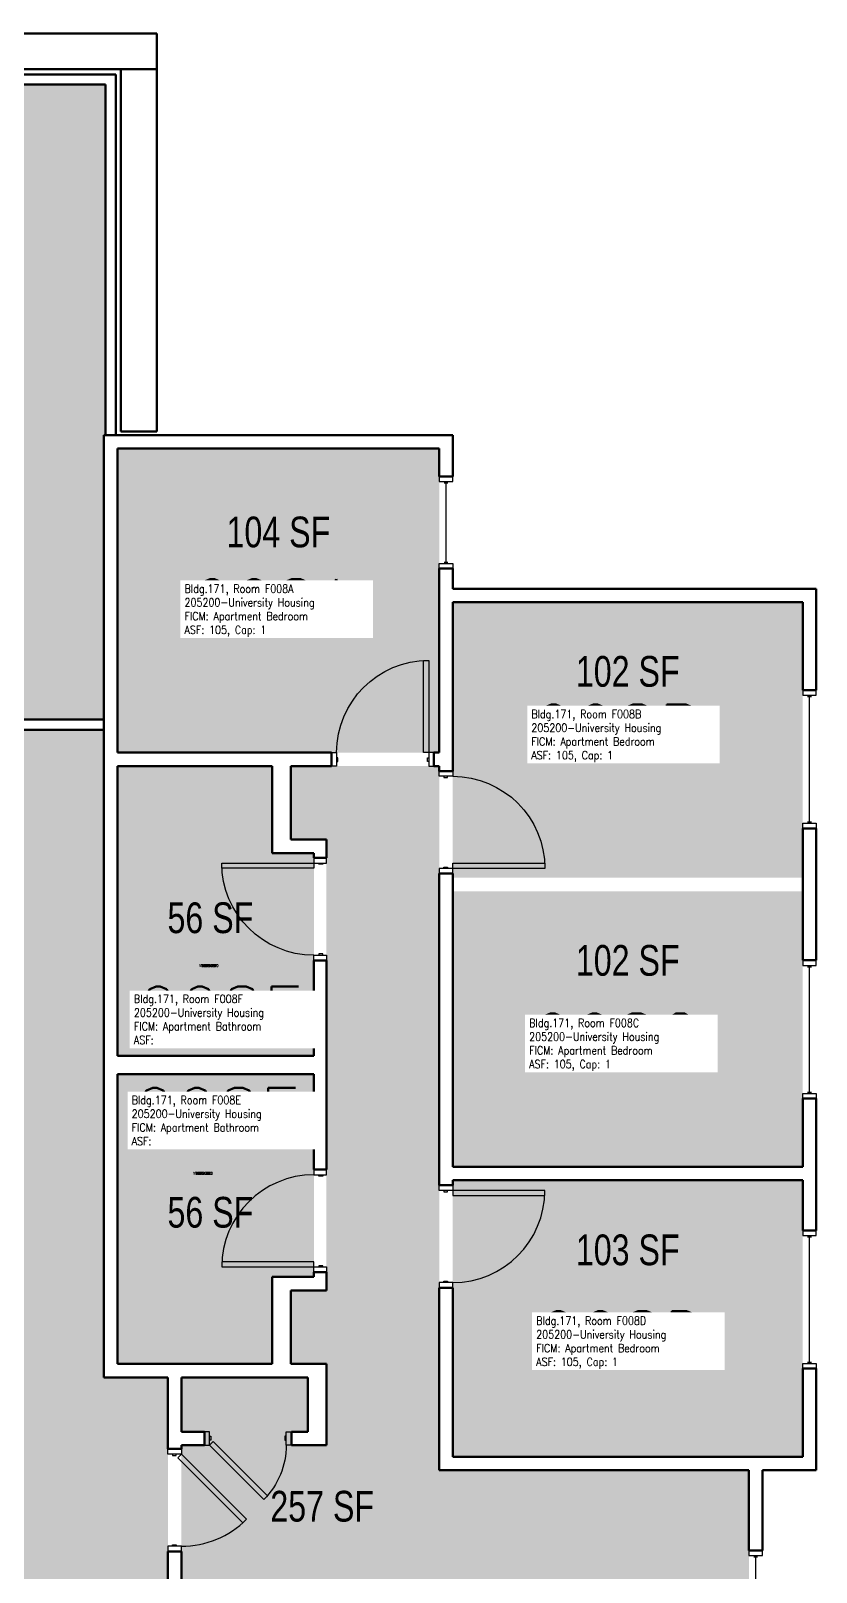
# Model space of a CAD drawing. Header units: inches. Extents: x -171 to 1720, y -75 to 1676.
# Drawn here: x 1335 to 1642, y 1054 to 1656 of the extents above; entities that cross this region are included whole.
import ezdxf
from ezdxf.enums import TextEntityAlignment as Align

# ---------------------------------------------------------------- set-up
doc = ezdxf.new("R2010")
doc.units = ezdxf.units.IN
doc.header["$LTSCALE"] = 96
doc.header["$MEASUREMENT"] = 0
for name, color, linetype in [('A-DOOR', 2, 'Continuous'), ('A-GLAZ', 1, 'Continuous'), ('A-IDEN-RNUM', 7, 'Continuous'), ('A-IDEN-SNUM', 4, 'Continuous'), ('A-IDEN-VNUM', 4, 'Continuous'), ('AREA-TEXT', 3, 'Continuous'), ('Rooms-Category-Color', 7, 'Continuous'), ('Rooms-College-Color', 7, 'Continuous'), ('Rooms-Department-Color', 7, 'Continuous'), ('Rooms-Division-Color', 7, 'Continuous'), ('Rooms-Information', 7, 'Continuous')]:
    doc.layers.add(name, color=color, linetype=linetype)
doc.layers.add('A-Wall', color=5, linetype='Continuous', lineweight=50)
doc.styles.add('AREA', font='arial.ttf', dxfattribs={"width": 0.75, "height": 12})
doc.styles.add('ROOMSNUMBER', font='txt.shx', dxfattribs={"height": 0.03})
doc.styles.add('ROOMVNUMBER', font='simplex.shx', dxfattribs={"width": 0.85})

msp = doc.modelspace()

# ---------------------------------------------------------------- hatches: boundary and pattern name
h = msp.add_hatch()
h.set_pattern_fill('ANSI31', color=256, angle=-90, style=0)
h.set_pattern_definition([(315, (2014.96835, 1557.48048), (0.088388348, 0.088388348), [])])
h.paths.add_polyline_path([(1431.02, 1226.01), (1431.02, 1167.28), (1421.81, 1167.28), (1421.81, 1226.01)], flags=9)
at = {"layer": 'Rooms-Category-Color', "true_color": 0x728ef3}
for points in [[(737.25, 1387.12), (1363.87, 1387.12), (1364.5, 1635.12), (1227.75, 1635.12), (1227.75, 1514.12), (1223.75, 1514.12), (1223.75, 1656.12), (1114.5, 1656.12), (1114.5, 1514.12), (1110.5, 1514.12), (1110.5, 1656.12), (1001.62, 1656.12), (1001.62, 1514.12), (997.62, 1514.12), (997.62, 1656.12), (888.75, 1656.12), (888.75, 1514.12), (828.75, 1514.12), (828.75, 1478.12), (737.25, 1478.12)], [(1369.12, 1492.99), (1494.87, 1493), (1494.87, 1374.25), (1369.12, 1374.25)], [(1636.87, 1325.37), (1636.87, 1433), (1500.12, 1433), (1500.14, 1325.36), (1636.43, 1325.36)], [(1445.87, 1334.99), (1445.87, 1255.86), (1369.12, 1255.86), (1369.12, 1368.99), (1429.62, 1369), (1429.62, 1335)], [(1615.87, 958.5), (1615.87, 1094), (1494.87, 1094), (1494.87, 1369), (1436.87, 1369), (1436.87, 1339.87), (1450.75, 1339.87), (1450.75, 1164.22), (1436.87, 1164.22), (1436.87, 1135.47), (1450.75, 1135.47), (1450.75, 1103.77), (1437.12, 1103.77), (1437.12, 1109.02), (1443.5, 1109.02), (1443.5, 1130.22), (1394.12, 1130.22), (1394.12, 1109.02), (1403.12, 1109.02), (1403.12, 1103.77), (1394.12, 1103.77), (1394.12, 1042.64), (1484.62, 1042.64), (1484.62, 972.5), (1499.25, 972.5), (1499.25, 958.5)], [(1636.87, 1320.12), (1636.87, 1212.5), (1500.14, 1212.49), (1500.12, 1320.12), (1636.43, 1320.11)], [(1369.12, 1248.59), (1369.12, 1135.47), (1429.62, 1135.47), (1429.62, 1169.47), (1445.87, 1169.47), (1445.87, 1248.61)], [(1636.87, 1207.25), (1636.87, 1099.25), (1500.12, 1099.25), (1500.12, 1207.25), (1636.43, 1207.24)]]:
    msp.add_hatch(color=171, dxfattribs=at).paths.add_polyline_path(points)
at = {"layer": 'Rooms-Category-Color', "true_color": 0xadadad}
for points in [[(185.13, 1383.12), (720.25, 1383.12), (720.25, 1383.12), (733.25, 1383.12), (733.25, 1372.5), (737.25, 1372.5), (737.25, 1374), (777.25, 1374), (777.25, 1368.75), (785.25, 1368.75), (785.25, 1382.81), (1363.87, 1383.12), (1363.87, 1322.5), (1138.87, 1322.5), (1138.87, 1202.75), (1051.88, 1202.75), (1051.88, 1322.5), (935.89, 1322.5), (935.89, 1286.5), (785.25, 1286.5), (785.25, 1300.25), (777.25, 1300.25), (777.25, 1295), (737.25, 1295), (737.25, 1296.5), (733.25, 1296.5), (733.25, 1286.47), (622.11, 1286.5), (622.11, 1322.5), (185.13, 1322.5)], [(1363.87, 211), (1303.87, 211), (1303.87, 332.39), (1278.87, 332.39), (1278.87, 414.72), (1303.87, 414.72), (1303.87, 1145.53), (1303.87, 1145.53), (1303.87, 1227.86), (1303.87, 1227.86), (1303.87, 1322.5), (1363.87, 1322.5), (1363.87, 1130.22), (1388.87, 1130.22), (1388.87, 1047.89), (1363.87, 1047.89), (1363.87, 863.86), (1388.87, 863.86), (1388.87, 781.53), (1363.87, 781.53), (1363.87, 353.5), (1363.25, 353.5), (1363.25, 244), (1363.87, 244), (1363.87, 243)]]:
    msp.add_hatch(color=253, dxfattribs=at).paths.add_polyline_path(points)
at = {"layer": 'Rooms-College-Color', "true_color": 0xadadad}
for points in [[(737.25, 1387.12), (1363.87, 1387.12), (1364.5, 1635.12), (1227.75, 1635.12), (1227.75, 1514.12), (1223.75, 1514.12), (1223.75, 1656.12), (1114.5, 1656.12), (1114.5, 1514.12), (1110.5, 1514.12), (1110.5, 1656.12), (1001.62, 1656.12), (1001.62, 1514.12), (997.62, 1514.12), (997.62, 1656.12), (888.75, 1656.12), (888.75, 1514.12), (828.75, 1514.12), (828.75, 1478.12), (737.25, 1478.12)], [(1369.12, 1492.99), (1494.87, 1493), (1494.87, 1374.25), (1369.12, 1374.25)], [(1636.87, 1325.37), (1636.87, 1433), (1500.12, 1433), (1500.14, 1325.36), (1636.43, 1325.36)], [(185.13, 1383.12), (720.25, 1383.12), (720.25, 1383.12), (733.25, 1383.12), (733.25, 1372.5), (737.25, 1372.5), (737.25, 1374), (777.25, 1374), (777.25, 1368.75), (785.25, 1368.75), (785.25, 1382.81), (1363.87, 1383.12), (1363.87, 1322.5), (1138.87, 1322.5), (1138.87, 1202.75), (1051.88, 1202.75), (1051.88, 1322.5), (935.89, 1322.5), (935.89, 1286.5), (785.25, 1286.5), (785.25, 1300.25), (777.25, 1300.25), (777.25, 1295), (737.25, 1295), (737.25, 1296.5), (733.25, 1296.5), (733.25, 1286.47), (622.11, 1286.5), (622.11, 1322.5), (185.13, 1322.5)], [(1445.87, 1334.99), (1445.87, 1255.86), (1369.12, 1255.86), (1369.12, 1368.99), (1429.62, 1369), (1429.62, 1335)], [(1615.87, 958.5), (1615.87, 1094), (1494.87, 1094), (1494.87, 1369), (1436.87, 1369), (1436.87, 1339.87), (1450.75, 1339.87), (1450.75, 1164.22), (1436.87, 1164.22), (1436.87, 1135.47), (1450.75, 1135.47), (1450.75, 1103.77), (1437.12, 1103.77), (1437.12, 1109.02), (1443.5, 1109.02), (1443.5, 1130.22), (1394.12, 1130.22), (1394.12, 1109.02), (1403.12, 1109.02), (1403.12, 1103.77), (1394.12, 1103.77), (1394.12, 1042.64), (1484.62, 1042.64), (1484.62, 972.5), (1499.25, 972.5), (1499.25, 958.5)], [(1363.87, 211), (1303.87, 211), (1303.87, 332.39), (1278.87, 332.39), (1278.87, 414.72), (1303.87, 414.72), (1303.87, 1145.53), (1303.87, 1145.53), (1303.87, 1227.86), (1303.87, 1227.86), (1303.87, 1322.5), (1363.87, 1322.5), (1363.87, 1130.22), (1388.87, 1130.22), (1388.87, 1047.89), (1363.87, 1047.89), (1363.87, 863.86), (1388.87, 863.86), (1388.87, 781.53), (1363.87, 781.53), (1363.87, 353.5), (1363.25, 353.5), (1363.25, 244), (1363.87, 244), (1363.87, 243)], [(1636.87, 1320.12), (1636.87, 1212.5), (1500.14, 1212.49), (1500.12, 1320.12), (1636.43, 1320.11)], [(1369.12, 1248.59), (1369.12, 1135.47), (1429.62, 1135.47), (1429.62, 1169.47), (1445.87, 1169.47), (1445.87, 1248.61)], [(1636.87, 1207.25), (1636.87, 1099.25), (1500.12, 1099.25), (1500.12, 1207.25), (1636.43, 1207.24)]]:
    msp.add_hatch(color=253, dxfattribs=at).paths.add_polyline_path(points)
at = {"layer": 'Rooms-Department-Color', "true_color": 0x604aed}
for points in [[(737.25, 1387.12), (1363.87, 1387.12), (1364.5, 1635.12), (1227.75, 1635.12), (1227.75, 1514.12), (1223.75, 1514.12), (1223.75, 1656.12), (1114.5, 1656.12), (1114.5, 1514.12), (1110.5, 1514.12), (1110.5, 1656.12), (1001.62, 1656.12), (1001.62, 1514.12), (997.62, 1514.12), (997.62, 1656.12), (888.75, 1656.12), (888.75, 1514.12), (828.75, 1514.12), (828.75, 1478.12), (737.25, 1478.12)], [(1369.12, 1492.99), (1494.87, 1493), (1494.87, 1374.25), (1369.12, 1374.25)], [(1636.87, 1325.37), (1636.87, 1433), (1500.12, 1433), (1500.14, 1325.36), (1636.43, 1325.36)], [(1445.87, 1334.99), (1445.87, 1255.86), (1369.12, 1255.86), (1369.12, 1368.99), (1429.62, 1369), (1429.62, 1335)], [(1615.87, 958.5), (1615.87, 1094), (1494.87, 1094), (1494.87, 1369), (1436.87, 1369), (1436.87, 1339.87), (1450.75, 1339.87), (1450.75, 1164.22), (1436.87, 1164.22), (1436.87, 1135.47), (1450.75, 1135.47), (1450.75, 1103.77), (1437.12, 1103.77), (1437.12, 1109.02), (1443.5, 1109.02), (1443.5, 1130.22), (1394.12, 1130.22), (1394.12, 1109.02), (1403.12, 1109.02), (1403.12, 1103.77), (1394.12, 1103.77), (1394.12, 1042.64), (1484.62, 1042.64), (1484.62, 972.5), (1499.25, 972.5), (1499.25, 958.5)], [(1636.87, 1320.12), (1636.87, 1212.5), (1500.14, 1212.49), (1500.12, 1320.12), (1636.43, 1320.11)], [(1369.12, 1248.59), (1369.12, 1135.47), (1429.62, 1135.47), (1429.62, 1169.47), (1445.87, 1169.47), (1445.87, 1248.61)], [(1636.87, 1207.25), (1636.87, 1099.25), (1500.12, 1099.25), (1500.12, 1207.25), (1636.43, 1207.24)]]:
    msp.add_hatch(color=173, dxfattribs=at).paths.add_polyline_path(points)
at = {"layer": 'Rooms-Department-Color', "true_color": 0xacacac}
for points in [[(185.13, 1383.12), (720.25, 1383.12), (720.25, 1383.12), (733.25, 1383.12), (733.25, 1372.5), (737.25, 1372.5), (737.25, 1374), (777.25, 1374), (777.25, 1368.75), (785.25, 1368.75), (785.25, 1382.81), (1363.87, 1383.12), (1363.87, 1322.5), (1138.87, 1322.5), (1138.87, 1202.75), (1051.88, 1202.75), (1051.88, 1322.5), (935.89, 1322.5), (935.89, 1286.5), (785.25, 1286.5), (785.25, 1300.25), (777.25, 1300.25), (777.25, 1295), (737.25, 1295), (737.25, 1296.5), (733.25, 1296.5), (733.25, 1286.47), (622.11, 1286.5), (622.11, 1322.5), (185.13, 1322.5)], [(1363.87, 211), (1303.87, 211), (1303.87, 332.39), (1278.87, 332.39), (1278.87, 414.72), (1303.87, 414.72), (1303.87, 1145.53), (1303.87, 1145.53), (1303.87, 1227.86), (1303.87, 1227.86), (1303.87, 1322.5), (1363.87, 1322.5), (1363.87, 1130.22), (1388.87, 1130.22), (1388.87, 1047.89), (1363.87, 1047.89), (1363.87, 863.86), (1388.87, 863.86), (1388.87, 781.53), (1363.87, 781.53), (1363.87, 353.5), (1363.25, 353.5), (1363.25, 244), (1363.87, 244), (1363.87, 243)]]:
    msp.add_hatch(color=253, dxfattribs=at).paths.add_polyline_path(points)
at = {"layer": 'Rooms-Division-Color', "true_color": 0x604aed}
for points in [[(737.25, 1387.12), (1363.87, 1387.12), (1364.5, 1635.12), (1227.75, 1635.12), (1227.75, 1514.12), (1223.75, 1514.12), (1223.75, 1656.12), (1114.5, 1656.12), (1114.5, 1514.12), (1110.5, 1514.12), (1110.5, 1656.12), (1001.62, 1656.12), (1001.62, 1514.12), (997.62, 1514.12), (997.62, 1656.12), (888.75, 1656.12), (888.75, 1514.12), (828.75, 1514.12), (828.75, 1478.12), (737.25, 1478.12)], [(1369.12, 1492.99), (1494.87, 1493), (1494.87, 1374.25), (1369.12, 1374.25)], [(1636.87, 1325.37), (1636.87, 1433), (1500.12, 1433), (1500.14, 1325.36), (1636.43, 1325.36)], [(1445.87, 1334.99), (1445.87, 1255.86), (1369.12, 1255.86), (1369.12, 1368.99), (1429.62, 1369), (1429.62, 1335)], [(1615.87, 958.5), (1615.87, 1094), (1494.87, 1094), (1494.87, 1369), (1436.87, 1369), (1436.87, 1339.87), (1450.75, 1339.87), (1450.75, 1164.22), (1436.87, 1164.22), (1436.87, 1135.47), (1450.75, 1135.47), (1450.75, 1103.77), (1437.12, 1103.77), (1437.12, 1109.02), (1443.5, 1109.02), (1443.5, 1130.22), (1394.12, 1130.22), (1394.12, 1109.02), (1403.12, 1109.02), (1403.12, 1103.77), (1394.12, 1103.77), (1394.12, 1042.64), (1484.62, 1042.64), (1484.62, 972.5), (1499.25, 972.5), (1499.25, 958.5)], [(1636.87, 1320.12), (1636.87, 1212.5), (1500.14, 1212.49), (1500.12, 1320.12), (1636.43, 1320.11)], [(1369.12, 1248.59), (1369.12, 1135.47), (1429.62, 1135.47), (1429.62, 1169.47), (1445.87, 1169.47), (1445.87, 1248.61)], [(1636.87, 1207.25), (1636.87, 1099.25), (1500.12, 1099.25), (1500.12, 1207.25), (1636.43, 1207.24)]]:
    msp.add_hatch(color=173, dxfattribs=at).paths.add_polyline_path(points)
at = {"layer": 'Rooms-Division-Color', "true_color": 0xadadad}
for points in [[(185.13, 1383.12), (720.25, 1383.12), (720.25, 1383.12), (733.25, 1383.12), (733.25, 1372.5), (737.25, 1372.5), (737.25, 1374), (777.25, 1374), (777.25, 1368.75), (785.25, 1368.75), (785.25, 1382.81), (1363.87, 1383.12), (1363.87, 1322.5), (1138.87, 1322.5), (1138.87, 1202.75), (1051.88, 1202.75), (1051.88, 1322.5), (935.89, 1322.5), (935.89, 1286.5), (785.25, 1286.5), (785.25, 1300.25), (777.25, 1300.25), (777.25, 1295), (737.25, 1295), (737.25, 1296.5), (733.25, 1296.5), (733.25, 1286.47), (622.11, 1286.5), (622.11, 1322.5), (185.13, 1322.5)], [(1363.87, 211), (1303.87, 211), (1303.87, 332.39), (1278.87, 332.39), (1278.87, 414.72), (1303.87, 414.72), (1303.87, 1145.53), (1303.87, 1145.53), (1303.87, 1227.86), (1303.87, 1227.86), (1303.87, 1322.5), (1363.87, 1322.5), (1363.87, 1130.22), (1388.87, 1130.22), (1388.87, 1047.89), (1363.87, 1047.89), (1363.87, 863.86), (1388.87, 863.86), (1388.87, 781.53), (1363.87, 781.53), (1363.87, 353.5), (1363.25, 353.5), (1363.25, 244), (1363.87, 244), (1363.87, 243)]]:
    msp.add_hatch(color=253, dxfattribs=at).paths.add_polyline_path(points)

# ---------------------------------------------------------------- linework, layer by layer
at = {"layer": 'A-DOOR'}
for points in [[(1490.75, 1374.25), (1488.75, 1374.25), (1488.75, 1410.25), (1490.75, 1410.25)], [(1454.75, 1369), (1452.75, 1369), (1452.75, 1374.25), (1454.75, 1374.25)], [(1490.75, 1369), (1492.75, 1369), (1492.75, 1374.25), (1490.75, 1374.25)], [(1454.75, 1370.75), (1455.25, 1370.75), (1455.25, 1372.25), (1454.75, 1372.25)], [(1490.75, 1370.75), (1490.25, 1370.75), (1490.25, 1372.25), (1490.75, 1372.25)], [(1494.87, 1365), (1494.87, 1367), (1500.12, 1367), (1500.12, 1365)], [(1496.62, 1365), (1496.62, 1364.5), (1498.12, 1364.5), (1498.12, 1365)], [(1445.87, 1331.11), (1445.87, 1329.11), (1409.87, 1329.11), (1409.87, 1331.11)], [(1450.75, 1331.11), (1450.75, 1333.11), (1445.87, 1333.11), (1445.87, 1331.11)], [(1449.37, 1331.11), (1449.37, 1330.61), (1447.87, 1330.61), (1447.87, 1331.11)], [(1500.12, 1329), (1500.12, 1331), (1536.12, 1331), (1536.12, 1329)], [(1494.87, 1329), (1494.87, 1327), (1500.12, 1327), (1500.12, 1329)], [(1496.62, 1329), (1496.62, 1329.5), (1498.12, 1329.5), (1498.12, 1329)], [(1450.75, 1295.11), (1450.75, 1293.11), (1445.87, 1293.11), (1445.87, 1295.11)], [(1449.37, 1295.11), (1449.37, 1295.61), (1447.87, 1295.61), (1447.87, 1295.11)], [(1450.75, 1209.36), (1450.75, 1211.36), (1445.87, 1211.36), (1445.87, 1209.36)], [(1449.37, 1209.36), (1449.37, 1208.86), (1447.87, 1208.86), (1447.87, 1209.36)], [(1494.87, 1203.25), (1494.87, 1205.25), (1500.12, 1205.25), (1500.12, 1203.25)], [(1496.62, 1203.25), (1496.62, 1202.75), (1498.12, 1202.75), (1498.12, 1203.25)], [(1500.12, 1203.25), (1500.12, 1201.25), (1536.12, 1201.25), (1536.12, 1203.25)], [(1445.87, 1173.36), (1445.87, 1175.36), (1409.87, 1175.36), (1409.87, 1173.36)], [(1449.37, 1173.36), (1449.37, 1173.86), (1447.87, 1173.86), (1447.87, 1173.36)], [(1450.75, 1173.36), (1450.75, 1171.36), (1445.87, 1171.36), (1445.87, 1173.36)], [(1494.87, 1167.25), (1494.87, 1165.25), (1500.12, 1165.25), (1500.12, 1167.25)], [(1496.62, 1167.25), (1496.62, 1167.75), (1498.12, 1167.75), (1498.12, 1167.25)], [(1405.08, 1109.02), (1403.08, 1109.02), (1403.08, 1103.77), (1405.08, 1103.77)], [(1435.08, 1109.02), (1437.08, 1109.02), (1437.08, 1103.77), (1435.08, 1103.77)], [(1388.87, 1100.28), (1388.87, 1102.28), (1394.12, 1102.28), (1394.12, 1100.28)], [(1405.08, 1107.27), (1405.58, 1107.27), (1405.58, 1105.77), (1405.08, 1105.77)], [(1405.08, 1103.77), (1406.49, 1105.18), (1427.7, 1083.97), (1426.29, 1082.55)], [(1435.08, 1107.27), (1434.58, 1107.27), (1434.58, 1105.77), (1435.08, 1105.77)], [(1390.62, 1100.28), (1390.62, 1099.78), (1392.12, 1099.78), (1392.12, 1100.28)], [(1394.12, 1100.28), (1392.71, 1098.87), (1418.17, 1073.41), (1419.58, 1074.82)], [(1388.87, 1064.28), (1388.87, 1062.28), (1394.12, 1062.28), (1394.12, 1064.28)], [(1390.62, 1064.28), (1390.62, 1064.78), (1392.12, 1064.78), (1392.12, 1064.28)]]:
    msp.add_lwpolyline(points, close=True, dxfattribs=at)
at = {"layer": 'A-DOOR', "extrusion": (0, 0, -1)}
for centre, radius, start, end in [((-1490.75, 1374.25), 36, 0, 90), ((-1500.12, 1329), 36, 90, 180), ((-1445.87, 1331.11), 36, 270, 0), ((-1405.08, 1103.77), 30, 180, 225)]:
    msp.add_arc(centre, radius, start, end, dxfattribs=at)
at = {"layer": 'A-DOOR'}
for centre, start, end in [((1445.87, 1173.36), 90, 180), ((1500.12, 1203.25), 270, 0), ((1394.12, 1100.28), 270, 315)]:
    msp.add_arc(centre, 36, start, end, dxfattribs=at)
at = {"layer": 'A-GLAZ'}
for p, q in [((1496.75, 1479.62), (1498.25, 1479.62)), ((1497.5, 1448.62), (1497.5, 1479.62)), ((1496.75, 1448.62), (1498.25, 1448.62)), ((1638.75, 1396.15), (1640.25, 1396.15)), ((1639.5, 1347.15), (1639.5, 1396.15)), ((1638.75, 1347.15), (1640.25, 1347.15)), ((1638.75, 1290.62), (1640.25, 1290.62)), ((1639.5, 1241.62), (1639.5, 1290.62)), ((1638.75, 1241.62), (1640.25, 1241.62)), ((1638.75, 1185.15), (1640.25, 1185.15)), ((1639.5, 1136.15), (1639.5, 1185.15)), ((1638.75, 1136.15), (1640.25, 1136.15)), ((1617.75, 1060.11), (1619.25, 1060.11)), ((1618.5, 993.11), (1618.5, 1060.11))]:
    msp.add_line(p, q, dxfattribs=at)
for points in [[(1500.12, 1480.12), (1500.12, 1482.12), (1494.87, 1482.12), (1494.87, 1480.12)], [(1500.12, 1448.12), (1500.12, 1446.12), (1494.87, 1446.12), (1494.87, 1448.12)], [(1642.12, 1396.65), (1642.12, 1398.65), (1636.87, 1398.65), (1636.87, 1396.65)], [(1642.12, 1346.65), (1642.12, 1344.65), (1636.87, 1344.65), (1636.87, 1346.65)], [(1642.12, 1291.12), (1642.12, 1293.12), (1636.87, 1293.12), (1636.87, 1291.12)], [(1642.12, 1241.12), (1642.12, 1239.12), (1636.87, 1239.12), (1636.87, 1241.12)], [(1642.12, 1185.65), (1642.12, 1187.65), (1636.87, 1187.65), (1636.87, 1185.65)], [(1642.12, 1135.65), (1642.12, 1133.65), (1636.87, 1133.65), (1636.87, 1135.65)], [(1621.12, 1060.61), (1621.12, 1062.61), (1615.87, 1062.61), (1615.87, 1060.61)]]:
    msp.add_lwpolyline(points, close=True, dxfattribs=at)
at = {"layer": 'A-Wall'}
for p, q in [((1384.5, 1655.12), (1243.75, 1655.12)), ((1384.5, 1499.62), (1384.5, 1655.12)), ((1368.5, 1639.12), (1227.75, 1639.12)), ((1229.75, 1641.12), (1370.5, 1641.12)), ((1368.5, 1498.25), (1368.5, 1639.12)), ((1370.5, 1641.12), (1384.5, 1641.12)), ((1370.5, 1641.12), (1370.5, 1499.62)), ((1227.75, 1635.12), (1364.5, 1635.12)), ((1364.5, 1635.12), (1364.5, 1498.25)), ((1370.5, 1499.62), (1384.5, 1499.62)), ((1500.12, 1498.25), (1363.87, 1498.25)), ((1363.87, 1498.25), (1363.87, 1369.62)), ((1369.12, 1493), (1494.87, 1493)), ((1369.12, 1374.25), (1369.12, 1493)), ((1494.87, 1493), (1494.87, 1482.12)), ((1500.12, 1482.12), (1500.12, 1498.25)), ((1494.87, 1482.12), (1500.12, 1482.12)), ((1500.12, 1446.12), (1494.87, 1446.12)), ((1494.87, 1446.12), (1494.87, 1437.62)), ((1500.12, 1438.25), (1500.12, 1446.12)), ((1494.87, 1437.62), (1494.87, 1374.25)), ((1642.12, 1438.25), (1500.12, 1438.25)), ((1500.12, 1433), (1636.87, 1433)), ((1500.12, 1367), (1500.12, 1433)), ((1636.87, 1433), (1636.87, 1398.65)), ((1642.12, 1398.65), (1642.12, 1438.25)), ((1636.87, 1398.65), (1642.12, 1398.65)), ((1363.87, 1387.12), (1134.87, 1387.12)), ((1363.87, 1383.12), (1363.87, 1387.12)), ((1134.87, 1383.12), (1363.87, 1383.12)), ((1450.12, 1374.25), (1369.12, 1374.25)), ((1452.75, 1374.25), (1450.12, 1374.25)), ((1452.75, 1369), (1452.75, 1374.25)), ((1494.87, 1374.25), (1492.75, 1374.25)), ((1492.75, 1374.25), (1492.75, 1369)), ((1363.87, 1369.62), (1363.87, 1130.22)), ((1369.12, 1369), (1429.62, 1369)), ((1369.12, 1255.86), (1369.12, 1369)), ((1429.62, 1369), (1429.62, 1335)), ((1436.87, 1369), (1450.12, 1369)), ((1436.87, 1340.25), (1436.87, 1369)), ((1450.12, 1369), (1452.75, 1369)), ((1492.75, 1369), (1494.87, 1369)), ((1494.87, 1369), (1494.87, 1367)), ((1494.87, 1367), (1500.12, 1367)), ((1642.12, 1344.65), (1636.87, 1344.65)), ((1636.87, 1344.65), (1636.87, 1293.12)), ((1636.87, 1344.65), (1636.87, 1293.12)), ((1642.12, 1293.12), (1642.12, 1344.65)), ((1450.75, 1340.25), (1436.87, 1340.25)), ((1450.75, 1333.11), (1450.75, 1340.25)), ((1429.62, 1335), (1445.87, 1335)), ((1445.87, 1335), (1445.87, 1333.11)), ((1445.87, 1333.11), (1450.75, 1333.11)), ((1500.12, 1327), (1494.87, 1327)), ((1494.87, 1327), (1494.87, 1205.25)), ((1500.12, 1212.5), (1500.12, 1327)), ((1500.12, 1325.37), (1500.12, 1327)), ((1450.75, 1293.11), (1445.87, 1293.11)), ((1445.87, 1293.11), (1445.87, 1255.86)), ((1450.75, 1211.36), (1450.75, 1293.11)), ((1636.87, 1293.12), (1642.12, 1293.12)), ((1445.87, 1255.86), (1369.12, 1255.86)), ((1369.12, 1248.61), (1445.87, 1248.61)), ((1369.12, 1135.47), (1369.12, 1248.61)), ((1445.87, 1248.61), (1445.87, 1211.36)), ((1642.12, 1239.12), (1636.87, 1239.12)), ((1636.87, 1239.12), (1636.87, 1212.5)), ((1642.12, 1187.65), (1642.12, 1239.12)), ((1445.87, 1211.36), (1450.75, 1211.36)), ((1494.87, 1214.12), (1494.87, 1205.25)), ((1500.12, 1212.5), (1500.12, 1214.12)), ((1636.87, 1212.5), (1500.12, 1212.5)), ((1494.87, 1205.25), (1500.12, 1205.25)), ((1500.12, 1207.25), (1636.87, 1207.25)), ((1500.12, 1205.25), (1500.12, 1207.25)), ((1636.87, 1207.25), (1636.87, 1187.65)), ((1636.87, 1187.65), (1642.12, 1187.65)), ((1445.87, 1169.47), (1429.62, 1169.47)), ((1429.62, 1169.47), (1429.62, 1135.47)), ((1450.75, 1171.36), (1445.87, 1171.36)), ((1445.87, 1171.36), (1445.87, 1169.47)), ((1450.75, 1164.22), (1450.75, 1171.36)), ((1436.87, 1164.22), (1450.75, 1164.22)), ((1436.87, 1135.47), (1436.87, 1164.22)), ((1500.12, 1165.25), (1494.87, 1165.25)), ((1494.87, 1165.25), (1494.87, 1094)), ((1500.12, 1099.25), (1500.12, 1165.25)), ((1429.62, 1135.47), (1369.12, 1135.47)), ((1450.75, 1135.47), (1436.87, 1135.47)), ((1450.75, 1103.77), (1450.75, 1135.47)), ((1642.12, 1133.65), (1636.87, 1133.65)), ((1636.87, 1133.65), (1636.87, 1099.25)), ((1642.12, 1094), (1642.12, 1133.65)), ((1363.87, 1130.22), (1388.87, 1130.22)), ((1388.87, 1130.22), (1388.87, 1102.28)), ((1394.12, 1109.02), (1394.12, 1130.22)), ((1394.12, 1130.22), (1443.5, 1130.22)), ((1443.5, 1130.22), (1443.5, 1109.02)), ((1403.08, 1109.02), (1394.12, 1109.02)), ((1403.08, 1103.77), (1403.08, 1109.02)), ((1443.5, 1109.02), (1437.08, 1109.02)), ((1437.08, 1109.02), (1437.08, 1103.77)), ((1388.87, 1102.28), (1394.12, 1102.28)), ((1394.12, 1103.77), (1403.08, 1103.77)), ((1394.12, 1102.28), (1394.12, 1103.77)), ((1437.08, 1103.77), (1450.75, 1103.77)), ((1636.87, 1099.25), (1500.12, 1099.25)), ((1494.87, 1094), (1615.87, 1094)), ((1615.87, 1094), (1615.87, 1062.61)), ((1621.12, 1094), (1642.12, 1094)), ((1621.12, 1062.61), (1621.12, 1094)), ((1394.12, 1062.28), (1388.87, 1062.28)), ((1388.87, 1062.28), (1388.87, 1047.89)), ((1394.12, 1042.64), (1394.12, 1062.28)), ((1615.87, 1062.61), (1621.12, 1062.61))]:
    msp.add_line(p, q, dxfattribs=at)

# ---------------------------------------------------------------- texts
at = {"layer": 'A-IDEN-RNUM', "style": 'ROOMSNUMBER', "width": 0.85}
for s, p in [('0008-A0', (1423.89, 1429.2)), ('0008-B0', (1570.87, 1377.57)), ('0008-F0', (1404.76, 1291.02)), ('0008-C0', (1567.33, 1264.33)), ('0008-E0', (1402.45, 1209.91)), ('0008-D0', (1564.97, 1146.37))]:
    msp.add_text(s, height=1, dxfattribs=at).set_placement(p, align=Align.MIDDLE_CENTER)
at = {"layer": 'A-IDEN-SNUM', "style": 'ROOMSNUMBER', "width": 0.85}
for s, p in [('1710F008A0', (1423.89, 1429.2)), ('1710F008B0', (1570.87, 1377.57)), ('1710F008F0', (1404.76, 1291.02)), ('1710F008C0', (1567.33, 1264.33)), ('1710F008E0', (1402.45, 1209.91)), ('1710F008D0', (1564.97, 1146.37))]:
    msp.add_text(s, height=1, dxfattribs=at).set_placement(p, align=Align.MIDDLE_CENTER)
at = {"layer": 'A-IDEN-VNUM', "style": 'ROOMVNUMBER', "width": 0.85}
for s, p in [('008A', (1429.93, 1430.75)), ('008B', (1564.52, 1381.79)), ('008F', (1408.78, 1271.63)), ('008C', (1564.14, 1261.16)), ('008E', (1407.93, 1232.13)), ('008D', (1566.42, 1144.87))]:
    msp.add_text(s, height=22.5, dxfattribs=at).set_placement(p, align=Align.MIDDLE_CENTER)
at = {"layer": 'AREA-TEXT', "style": 'AREA', "width": 0.75}
for s, p in [('104 SF', (1432, 1460.41)), ('102 SF', (1568.5, 1405.97)), ('56 SF', (1405.44, 1309.74)), ('102 SF', (1568.5, 1293.1)), ('56 SF', (1405.45, 1194.72)), ('103 SF', (1568.5, 1180.04)), ('257 SF', (1449.12, 1079.92))]:
    msp.add_text(s, height=12, dxfattribs=at).set_placement(p, align=Align.MIDDLE_CENTER)

# ---------------------------------------------------------------- next in the draw order: texts
at = {"layer": 'Rooms-Information', "char_height": 3.2143, "width": 72, "attachment_point": 7, "style": 'ROOMVNUMBER', "bg_fill": 3, "box_fill_scale": 1.5, "bg_fill_color": 256, "bg_fill_true_color": 13158600, "bg_fill_transparency": 0}
for s, insert in [('Bldg.171, Room F008A^M^J205200-University Housing^M^JFICM: Apartment Bedroom^M^JASF: 105, Cap: 1', (1395.32, 1419.5)), ('Bldg.171, Room F008B^M^J205200-University Housing^M^JFICM: Apartment Bedroom^M^JASF: 105, Cap: 1', (1530.82, 1370.54)), ('Bldg.171, Room F008F^M^J205200-University Housing^M^JFICM: Apartment Bathroom^M^JASF: ', (1375.54, 1260.38)), ('Bldg.171, Room F008C^M^J205200-University Housing^M^JFICM: Apartment Bedroom^M^JASF: 105, Cap: 1', (1529.98, 1249.91)), ('Bldg.171, Room F008E^M^J205200-University Housing^M^JFICM: Apartment Bathroom^M^JASF: ', (1374.68, 1220.88)), ('Bldg.171, Room F008D^M^J205200-University Housing^M^JFICM: Apartment Bedroom^M^JASF: 105, Cap: 1', (1532.73, 1133.62))]:
    msp.add_mtext(s, dxfattribs=dict(at, insert=insert))

doc.saveas('drawing.dxf')
